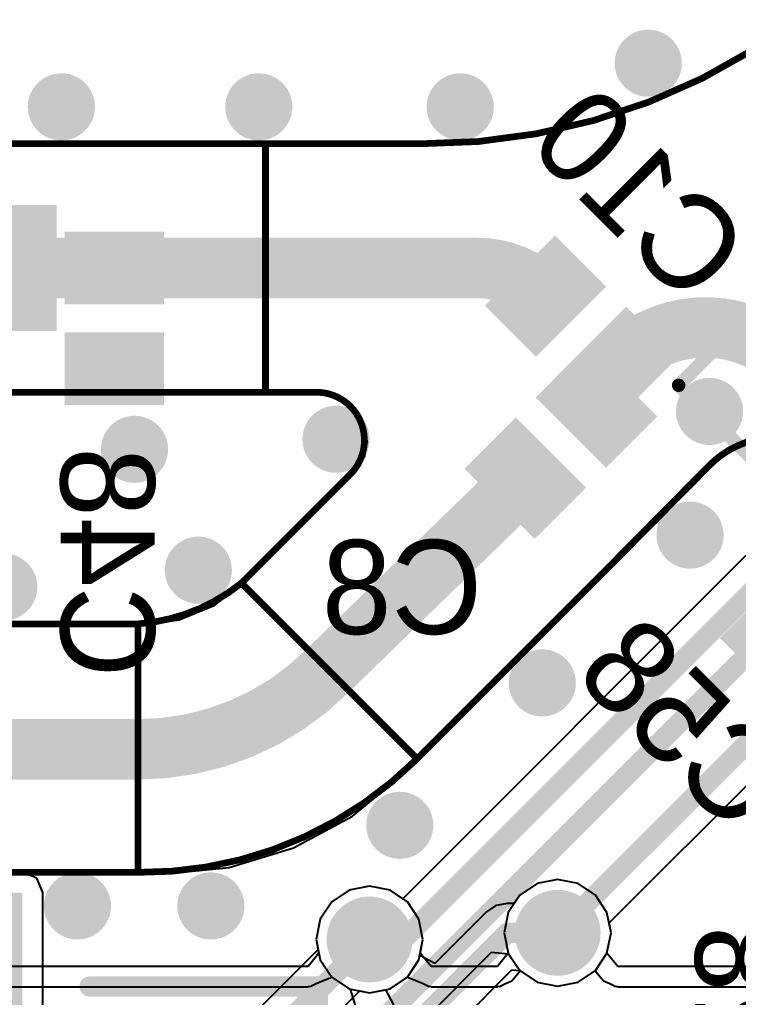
# Model space of a CAD drawing. Header units: millimetres. Extents: x 73 to 190, y 73 to 267.
# Drawn here: x 88.62 to 93.97, y 108.62 to 115.9 of the extents above; entities that cross this region are included whole.
import ezdxf

# ---------------------------------------------------------------- set-up
doc = ezdxf.new("R2010")
doc.units = ezdxf.units.MM
for name, color, linetype in [('BottomLayer', 5, 'Continuous'), ('BottomOverlay', 54, 'Continuous'), ('BottomPaste', 16, 'Continuous'), ('BottomSolder', 6, 'Continuous'), ('DrillDrawing', 1, 'Continuous'), ('KeepOutLayer', 6, 'Continuous'), ('Mechanical1', 6, 'Continuous'), ('Mechanical15', 56, 'Continuous'), ('Mechanical16', 56, 'Continuous'), ('MidLayer1', 16, 'Continuous'), ('MidLayer2', 76, 'Continuous'), ('MultiLayer', 9, 'Continuous'), ('TopLayer', 1, 'Continuous'), ('TopOverlay', 2, 'Continuous'), ('TopSolder', 216, 'Continuous'), ('ViaHoleLayer', 16, 'Continuous')]:
    doc.layers.add(name, color=color, linetype=linetype)

msp = doc.modelspace()

# ---------------------------------------------------------------- linework, layer by layer
at = {"layer": 'BottomLayer'}
for p, q in [((94.32500058, 115.84999944), (93.82499904, 115.52499882)), ((94.32500058, 115.84999944), (93.82499904, 115.52499882)), ((93.82499904, 115.52499882), (93.22500024, 115.25000064)), ((93.82499904, 115.52499882), (93.22500024, 115.25000064)), ((93.22500024, 115.25000064), (92.55000032, 115.07499972)), ((93.22500024, 115.25000064), (92.55000032, 115.07499972)), ((92.55000032, 115.07499972), (92.07499999999999, 115.00000114)), ((92.55000032, 115.07499972), (92.07499999999999, 115.00000114)), ((91.60002, 114.9749669), (86.25164106, 114.9749669)), ((91.60002, 114.9749669), (86.4364032, 114.9749669)), ((92.07499999999999, 115.00000114), (91.60002, 114.9749669)), ((92.07499999999999, 115.00000114), (91.60002, 114.9749669)), ((86.32499879999999, 113.12499854), (90.44999435999999, 113.12499854)), ((86.32499879999999, 113.12499854), (90.44999435999999, 113.12499854)), ((90.44999435999999, 113.12499854), (90.44999944, 113.12499346)), ((90.44999435999999, 113.12499854), (90.44999944, 113.12499346)), ((90.44999944, 113.12499346), (90.45000198, 113.124996)), ((90.44999944, 113.12499346), (90.45000198, 113.124996)), ((90.45000198, 113.124996), (90.82500504, 113.13234168)), ((90.45000198, 113.124996), (90.82500504, 113.13234168)), ((90.82500504, 113.13234168), (90.97132174, 113.10323836)), ((90.82500504, 113.13234168), (90.97132174, 113.10323836)), ((90.97132174, 113.10323836), (91.0953601, 113.02035562)), ((90.97132174, 113.10323836), (91.0953601, 113.02035562)), ((91.0953601, 113.02035562), (91.17824284, 112.89631726)), ((91.0953601, 113.02035562), (91.17824284, 112.89631726)), ((91.17824284, 112.89631726), (91.20734616, 112.75000056)), ((91.17824284, 112.89631726), (91.20699056, 112.75178618)), ((93.95000006, 112.72499934), (94.22500077999999, 112.80000046)), ((93.95000006, 112.72499934), (94.22500077999999, 112.80000046)), ((91.20552751999999, 112.75000056), (91.18363018, 112.63991442)), ((91.20552751999999, 112.74999548), (91.18363018, 112.63991442)), ((91.20552497999999, 112.75000056), (91.20552244, 112.75000056)), ((91.20552244, 112.75000056), (91.20552751999999, 112.74999548)), ((91.20699056, 112.75178618), (91.20552497999999, 112.75000056)), ((91.20734616, 112.75000056), (91.20552751999999, 112.75000056)), ((93.7499776, 112.5749844), (93.95000006, 112.72499934)), ((93.7499776, 112.5749844), (93.95000006, 112.72499934)), ((91.18363018, 112.63991442), (91.12127063999999, 112.5465872)), ((91.18363018, 112.63991442), (91.1243415, 112.5511846)), ((93.7499776, 112.5668056), (93.7499776, 112.5749844)), ((93.7499776, 112.5668056), (93.7499776, 112.5749844)), ((91.11736158, 112.55049372), (90.27727435999999, 111.69773698)), ((91.11736158, 112.55049372), (90.27727435999999, 111.69773698)), ((91.1243415, 112.5511846), (91.11735904, 112.55049372)), ((91.11735904, 112.55049372), (91.11736158, 112.55049372)), ((91.12127063999999, 112.5465872), (91.11736158, 112.55049372)), ((91.47712209999999, 110.2939501), (93.7499776, 112.5668056)), ((91.47712209999999, 110.2939501), (93.7499776, 112.5668056)), ((90.27727435999999, 111.69773698), (90.06039392, 111.53131872)), ((90.27727435999999, 111.69773698), (90.06039392, 111.53131872)), ((90.06039392, 111.53131872), (89.80783156, 111.42670374)), ((90.06039392, 111.53131872), (89.80783156, 111.42670374)), ((89.80783156, 111.42670374), (89.53679831999999, 111.39102182)), ((89.80783156, 111.42670374), (89.54568069999999, 111.39219022)), ((89.53679831999999, 111.3999804), (79.40002408, 111.3999804)), ((89.53679831999999, 111.3999804), (79.40002408, 111.3999804)), ((89.54568069999999, 111.39219022), (89.53679831999999, 111.39998294)), ((89.53679831999999, 111.39998294), (89.53679831999999, 111.3999804)), ((89.53679831999999, 111.39102182), (89.53679831999999, 111.3999804)), ((91.09904818, 109.96784966), (91.48581143999999, 110.28526076)), ((91.09904818, 109.96784966), (91.48581143999999, 110.28526076)), ((91.48581143999999, 110.28526076), (91.47712209999999, 110.2939501)), ((91.48581143999999, 110.28526076), (91.47712209999999, 110.2939501)), ((90.65778922, 109.73199288), (91.09904818, 109.96784966)), ((90.65778922, 109.73199288), (91.09904818, 109.96784966)), ((90.17899668, 109.58675314), (90.65778922, 109.73199288)), ((90.17899668, 109.58675314), (90.65778922, 109.73199288)), ((89.68107031999999, 109.53771082), (90.17899668, 109.58675314)), ((89.68107031999999, 109.53771082), (90.17899668, 109.58675314)), ((79.3999936, 109.5499968), (89.4999988, 109.55000188)), ((79.3999936, 109.5499968), (89.4999988, 109.55000188)), ((89.4999988, 109.55000188), (89.68107031999999, 109.53771082)), ((89.4999988, 109.55000188), (89.68107031999999, 109.53771082)), ((91.22499916, 109.44763988), (91.07283029999999, 109.4173707)), ((91.37716802, 109.4173707), (91.22499916, 109.44763988)), ((92.47284273999999, 109.46738076), (92.34383867999999, 109.38118332)), ((92.6250116, 109.49764994), (92.47284273999999, 109.46738076)), ((92.77718046, 109.46738076), (92.6250116, 109.49764994)), ((92.90618452, 109.38118332), (92.77718046, 109.46738076)), ((91.07283029999999, 109.4173707), (90.94382623999999, 109.33117326)), ((91.50617208, 109.33117326), (91.37716802, 109.4173707)), ((92.34383867999999, 109.38118332), (92.30243668, 109.31922002)), ((92.99238195999999, 109.25217926), (92.90618452, 109.38118332)), ((90.94382623999999, 109.33117326), (90.8576288, 109.2021692)), ((91.59236951999999, 109.2021692), (91.50617208, 109.33117326)), ((92.16611488, 109.30253476), (92.09499996, 109.2550139)), ((92.18280014, 109.305852), (92.16611488, 109.30253476)), ((92.250006, 109.31922002), (92.18280014, 109.305852)), ((92.30243668, 109.31922002), (92.250006, 109.31922002)), ((92.09499996, 109.2550139), (91.71093418, 108.8709405)), ((93.02265114, 109.1000104), (92.99238195999999, 109.25217926)), ((90.8576288, 109.2021692), (90.82735962, 109.05000034)), ((91.6226387, 109.05000034), (91.59236951999999, 109.2021692)), ((92.99238195999999, 108.94784154), (93.02265114, 109.1000104)), ((90.82735962, 109.05000034), (90.84189857999999, 108.97690676)), ((91.5989278, 108.9308083), (91.6226387, 109.05000034)), ((90.84189857999999, 108.97690676), (89.50920122, 107.6442094)), ((91.71093418, 108.8709405), (91.5989278, 108.9308083)), ((92.90618452, 108.81883748), (92.99238195999999, 108.94784154)), ((90.01923321999999, 106.55917982), (92.28467192, 108.82466424)), ((92.28467192, 108.82466424), (92.34384122, 108.81883494)), ((92.34384122, 108.81883494), (92.47284273999999, 108.73264004)), ((92.77718046, 108.73264004), (92.90618452, 108.81883748)), ((92.47284273999999, 108.73264004), (92.6250116, 108.70237086)), ((92.6250116, 108.70237086), (92.77718046, 108.73264004)), ((89.7550021, 107.26999628), (91.15190557999999, 108.66689976)), ((91.15190557999999, 108.66689976), (91.22499916, 108.6523608)), ((91.22499916, 108.6523608), (91.34419881999999, 108.6760717)), ((91.34419881999999, 108.6760717), (91.40406915999999, 108.56406786))]:
    msp.add_line(p, q, dxfattribs=at)
for points, const_width in [([(93.17500034, 115.57500126, 1), (93.4249973, 115.57500126, 1)], 0.2499995), ([(88.80521227999999, 115.25000064, 1), (89.05520924, 115.25000064, 1)], 0.2499995), ([(90.27500868, 115.25000064, 1), (90.52500563999999, 115.25000064, 1)], 0.2499995), ([(91.77498028, 115.25000064, 1), (92.02497724, 115.25000064, 1)], 0.2499995), ([(89.21251905999999, 114.05001828, 1), (89.43751734, 114.05001828, 1)], 0.22499828), ([(89.21252159999999, 114.04998018, 1), (89.43751988, 114.04998018, 1)], 0.22499828), ([(91.91572422, 114.05001828, 1), (92.1407225, 114.05001828, 1)], 0.22499828), ([(91.91572422, 114.05001828, 1), (92.1407225, 114.05001828, 1)], 0.22499828), ([(92.42232213999999, 113.84017872, 1), (92.64732042, 113.84017872, 1)], 0.22499828), ([(92.94485094, 113.3150642, 1), (93.16984921999999, 113.3150642, 1)], 0.22499828), ([(90.85000117999999, 112.77499924, 1), (91.09999814, 112.77499924, 1)], 0.2499995), ([(89.34997369999999, 112.70000066, 1), (89.59997066, 112.70000066, 1)], 0.2499995), ([(92.2723326, 112.48480678, 1), (92.49733087999999, 112.48480678, 1)], 0.22499828), ([(93.48629765999999, 112.06129734, 1), (93.73629462, 112.06129734, 1)], 0.2499995), ([(89.82500196, 111.79999992, 1), (90.07499892, 111.79999992, 1)], 0.2499995), ([(88.37633328, 111.6749989, 1), (88.62633024, 111.6749989, 1)], 0.2499995), ([(90.80171324, 111.05195214, 1), (91.02671151999999, 111.05195214, 1)], 0.22499828), ([(90.80171324, 111.05195214, 1), (91.02671151999999, 111.05195214, 1)], 0.22499828), ([(92.38567755999999, 110.96067724, 1), (92.63567452, 110.96067724, 1)], 0.2499995), ([(89.38749965999999, 110.4661748, 1), (89.61249794, 110.4661748, 1)], 0.22499828), ([(89.38749965999999, 110.46616464, 1), (89.61249794, 110.46616464, 1)], 0.22499828), ([(91.3250015, 109.90000118, 1), (91.57499845999999, 109.90000118, 1)], 0.2499995), ([(88.92500122, 109.29999984, 1), (89.17499817999999, 109.29999984, 1)], 0.2499995), ([(89.91826314, 109.29999984, 1), (90.1682601, 109.29999984, 1)], 0.2499995), ([(91.10000068, 109.05000034, 1), (91.34999764, 109.05000034, 1)], 0.2499995), ([(92.50001311999999, 109.1000104, 1), (92.75001008, 109.1000104, 1)], 0.2499995), ([(92.21250544, 109.1000104, 1), (92.28750656, 109.1000104, 1)], 0.07499858), ([(92.21250544, 109.1000104, 1), (92.28750656, 109.1000104, 1)], 0.07499858), ([(92.58751104, 109.1000104, 1), (92.66251215999999, 109.1000104, 1)], 0.07499858), ([(91.1874986, 109.05000034, 1), (91.26249972, 109.05000034, 1)], 0.07499858)]:
    msp.add_lwpolyline(points, format="xyb", close=True, dxfattribs=dict(at, const_width=const_width))
for points, const_width in [([(88.37500994, 114.04998018), (89.32502074, 114.04998018)], 0.4499991), ([(89.32501819999999, 114.05001828), (92.02822336, 114.05001828)], 0.4499991), ([(90.91421238, 111.05195214), (92.38483174, 112.48480678)], 0.4499991), ([(81.4499768, 110.4661748), (89.4999988, 110.4661748)], 0.4499991), ([(89.80002359999999, 106.6499772), (92.250006, 109.1000104)], 0.1499997), ([(92.250006, 109.1000104), (92.6250116, 109.1000104)], 0.1499997), ([(89.59999859999999, 107.42499978), (91.22499916, 109.05000034)], 0.1499997)]:
    msp.add_lwpolyline(points, dxfattribs=dict(at, const_width=const_width))
at = {"layer": 'BottomLayer', "const_width": 0.4499991}
for points in [[(92.02822336, 114.05001828, -0.1989123673795613), (92.53482127999999, 113.84017872)], [(93.05735007999999, 113.3150642, -0.4584235271698844), (94.43210476, 113.26926292)], [(90.91421238, 111.05195214, -0.1989123673795613), (89.4999988, 110.46616464)]]:
    msp.add_lwpolyline(points, format="xyb", dxfattribs=at)
at = {"layer": 'BottomLayer'}
for points in [[(88.82499888, 114.4499997), (88.17499764, 114.4499997), (88.82499888, 113.6500013), (88.17499764, 113.6500013)], [(89.0250188, 114.25001788), (89.0250188, 113.85001868), (89.62501759999999, 114.25001788), (89.62501759999999, 113.85001868)], [(92.18126851999999, 113.76946766), (92.46411022, 113.48662596), (92.60553234, 114.19373148), (92.88837403999999, 113.91088978)], [(92.71162052, 113.23911566), (92.99446221999999, 112.95627396), (93.13588433999999, 113.66337948), (93.41872604, 113.38053778)], [(89.0250188, 113.50000668), (89.0250188, 113.10000748), (89.62501759999999, 113.50000668), (89.62501759999999, 113.10000748)], [(92.84447268, 113.36871154), (92.56163097999999, 113.08586984), (93.26873649999999, 112.94444772), (92.9858948, 112.66160602)], [(92.31412067999999, 112.83835954), (92.03127898, 112.55551784), (92.7383845, 112.41409572), (92.45554279999999, 112.13125402)], [(93.93129804, 111.29447134), (94.21413974, 111.01162964), (94.35556186, 111.71873516), (94.63840356, 111.43589346)]]:
    msp.add_solid(points, dxfattribs=at)
at = {"layer": 'BottomOverlay'}
for points, const_width in [([(93.88088411999999, 112.98232674, 1), (93.63088207999999, 112.98232674, 1)], 0.2499995), ([(93.56838284, 112.98232674, 1), (93.69338132, 112.98232674, 1)], 0.12499848), ([(93.81838488, 112.98232674, 1), (93.94338336, 112.98232674, 1)], 0.12499848)]:
    msp.add_lwpolyline(points, format="xyb", close=True, dxfattribs=dict(at, const_width=const_width))
at = {"layer": 'BottomPaste'}
for points in [[(88.77499897999999, 114.3999998), (88.22499753999999, 114.3999998), (88.77499897999999, 113.7000012), (88.22499753999999, 113.7000012)], [(89.0750187, 114.20001798), (89.0750187, 113.90001858), (89.57501769999999, 114.20001798), (89.57501769999999, 113.90001858)], [(92.25197958, 113.76946766), (92.46411022, 113.55733702), (92.60553234, 114.12302042), (92.81766298, 113.91088978)], [(92.78233157999999, 113.23911566), (92.99446221999999, 113.02698502), (93.13588433999999, 113.59266842), (93.34801497999999, 113.38053778)], [(89.0750187, 113.45000678), (89.0750187, 113.15000738), (89.57501769999999, 113.45000678), (89.57501769999999, 113.15000738)], [(92.84447268, 113.29800048), (92.63234204, 113.08586984), (93.19802544, 112.94444772), (92.9858948, 112.73231708)], [(92.31412067999999, 112.76764848), (92.10199003999999, 112.55551784), (92.66767344, 112.41409572), (92.45554279999999, 112.20196508)]]:
    msp.add_solid(points, dxfattribs=at)
at = {"layer": 'BottomSolder', "const_width": 0.31999936}
for points in [[(91.06499948, 109.05000034, 1), (91.38499884, 109.05000034, 1)], [(92.46501192, 109.1000104, 1), (92.78501127999999, 109.1000104, 1)]]:
    msp.add_lwpolyline(points, format="xyb", close=True, dxfattribs=at)
at = {"layer": 'BottomSolder'}
for points in [[(88.89499873999999, 114.51999956), (88.10499777999999, 114.51999956), (88.89499873999999, 113.58000144), (88.10499777999999, 113.58000144)], [(88.95501893999999, 114.32001774), (88.95501893999999, 113.78001882), (89.69501745999999, 114.32001774), (89.69501745999999, 113.78001882)], [(92.08227456, 113.76946766), (92.46411022, 113.387632), (92.60553234, 114.29272544), (92.98736799999999, 113.91088978)], [(92.61262656, 113.23911566), (92.99446221999999, 112.85728), (93.13588433999999, 113.76237344), (93.51772, 113.38053778)], [(88.95501893999999, 113.57000654), (88.95501893999999, 113.03000762), (89.69501745999999, 113.57000654), (89.69501745999999, 113.03000762)], [(92.84447268, 113.4677055), (92.46263701999999, 113.08586984), (93.36773045999999, 112.94444772), (92.9858948, 112.56261206)], [(92.31412067999999, 112.9373535), (91.93228502, 112.55551784), (92.83737846, 112.41409572), (92.45554279999999, 112.03226006)], [(93.83230408, 111.29447134), (94.21413974, 110.91263568), (94.35556186, 111.81772912), (94.73739752, 111.43589346)]]:
    msp.add_solid(points, dxfattribs=at)
at = {"layer": 'DrillDrawing', "const_width": 0.1499997}
msp.add_lwpolyline([(74.93100075999999, 89.96974386, -0.5181223231996762), (98.94092226, 126.98035056)], format="xyb", dxfattribs=at)
at = {"layer": 'DrillDrawing', "const_width": 0.0999998}
for points in [[(93.24999892, 115.57500126, 1), (93.34999871999999, 115.57500126, 1)], [(88.88021085999999, 115.25000064, 1), (88.98021066, 115.25000064, 1)], [(90.35000726, 115.25000064, 1), (90.45000705999999, 115.25000064, 1)], [(91.84997886, 115.25000064, 1), (91.94997866, 115.25000064, 1)], [(90.92499975999999, 112.77499924, 1), (91.02499956, 112.77499924, 1)], [(89.42497227999999, 112.70000066, 1), (89.52497208, 112.70000066, 1)], [(93.56129623999999, 112.06129734, 1), (93.66129604, 112.06129734, 1)], [(89.90000054, 111.79999992, 1), (90.00000034, 111.79999992, 1)], [(92.46067613999999, 110.96067724, 1), (92.56067594, 110.96067724, 1)], [(91.40000008, 109.90000118, 1), (91.49999987999999, 109.90000118, 1)], [(88.9999998, 109.29999984, 1), (89.09999959999999, 109.29999984, 1)], [(89.99326171999999, 109.29999984, 1), (90.09326152, 109.29999984, 1)], [(91.17499925999999, 109.05000034, 1), (91.27499906, 109.05000034, 1)], [(92.57501169999999, 109.1000104, 1), (92.6750115, 109.1000104, 1)]]:
    msp.add_lwpolyline(points, format="xyb", close=True, dxfattribs=at)
at = {"layer": 'KeepOutLayer', "const_width": 0.1499997}
msp.add_lwpolyline([(74.93100075999999, 89.96974386, -0.5181223231996762), (98.94092226, 126.98035056)], format="xyb", dxfattribs=at)
at = {"layer": 'Mechanical1', "const_width": 0.1499997}
msp.add_lwpolyline([(74.93100075999999, 89.96974386, -0.5181223231996762), (98.94092226, 126.98035056)], format="xyb", dxfattribs=at)
at = {"layer": 'Mechanical15', "const_width": 0.0999998}
for points in [[(93.526102, 113.1767612), (95.47062439999999, 115.1213344)], [(93.526102, 113.1767612), (95.8241924, 110.8787216)]]:
    msp.add_lwpolyline(points, dxfattribs=at)
at = {"layer": 'Mechanical15', "const_width": 0.0499999}
msp.add_lwpolyline([(93.50110332, 113.1767612, 1), (93.55110067999999, 113.1767612, 1)], format="xyb", close=True, dxfattribs=at)
msp.add_lwpolyline([(93.50110332, 113.1767612, 1), (93.55110067999999, 113.1767612, 1)], format="xyb", close=True, dxfattribs=at)
at = {"layer": 'Mechanical16', "const_width": 0.0499999}
for points in [[(94.7709052, 116.2040856, -0.191559775828392), (91.60002, 114.9749669)], [(90.82499996, 113.124996, -0.6876793062753122), (91.07093291999999, 112.50406506)], [(93.75000046, 112.57499964, -0.4142150498521691), (94.750001, 112.59185254)], [(90.27092436, 111.70407428, -0.1521054086067503), (89.4999988, 111.40000072)], [(91.57907261999999, 110.39592856, -0.2005973428447795), (89.4999988, 109.55000188)]]:
    msp.add_lwpolyline(points, format="xyb", dxfattribs=at)
for points in [[(86.32499879999999, 114.9749669), (90.44999944, 114.9749669)], [(90.44999944, 114.0500005), (90.44999944, 114.9749669)], [(90.44999944, 114.9749669), (91.60002, 114.9749669)], [(90.44999944, 113.12499346), (90.44999944, 114.0500005)], [(86.32499879999999, 113.12499854), (90.44999944, 113.12499854)], [(90.44999944, 113.12499346), (90.45000198, 113.124996)], [(90.45000198, 113.124996), (90.82499996, 113.124996)], [(92.954094, 111.770922), (93.7499776, 112.5749844)], [(90.27093959999999, 111.70407174), (91.07093291999999, 112.50406506)], [(91.5790904, 110.3959184), (92.954094, 111.770922)], [(90.27093959999999, 111.7040692), (90.27093959999999, 111.70407174)], [(90.27093959999999, 111.7040692), (90.92498959999999, 111.0500192)], [(84.4750152, 111.3999804), (89.4999988, 111.3999804)], [(89.4999988, 110.475014), (89.4999988, 111.3999804)], [(90.92498959999999, 111.0500192), (91.5790904, 110.3959184)], [(89.4999988, 109.5499968), (89.4999988, 110.475014)], [(84.4750152, 109.5499968), (89.4999988, 109.5499968)]]:
    msp.add_lwpolyline(points, dxfattribs=at)
at = {"layer": 'Mechanical16', "const_width": 0.02499868}
for points in [[(90.4375001, 114.9749669, 1), (90.46249877999999, 114.9749669, 1)], [(90.4375001, 114.9749669, 1), (90.46249877999999, 114.9749669, 1)], [(90.4375001, 114.9749669, 1), (90.46249877999999, 114.9749669, 1)], [(91.58752066, 114.9749669, 1), (91.61251933999999, 114.9749669, 1)], [(91.58752066, 114.9749669, 1), (91.61251933999999, 114.9749669, 1)], [(90.4375001, 114.0500005, 1), (90.46249877999999, 114.0500005, 1)], [(90.4375001, 114.0500005, 1), (90.46249877999999, 114.0500005, 1)], [(90.4375001, 113.12499854, 1), (90.46249877999999, 113.12499854, 1)], [(90.4375001, 113.12499346, 1), (90.46249877999999, 113.12499346, 1)], [(90.4375001, 113.12499346, 1), (90.46249877999999, 113.12499346, 1)], [(90.43750263999999, 113.124996, 1), (90.46250132, 113.124996, 1)], [(90.43750263999999, 113.124996, 1), (90.46250132, 113.124996, 1)], [(90.81250062, 113.124996, 1), (90.83749929999999, 113.124996, 1)], [(90.81250062, 113.124996, 1), (90.83749929999999, 113.124996, 1)], [(93.73747825999999, 112.5749844, 1), (93.76247694, 112.5749844, 1)], [(93.73750111999999, 112.57499964, 1), (93.7624998, 112.57499964, 1)], [(91.05843358, 112.50406506, 1), (91.08343226, 112.50406506, 1)], [(91.05843358, 112.50406506, 1), (91.08343226, 112.50406506, 1)], [(92.94159465999999, 111.770922, 1), (92.96659333999999, 111.770922, 1)], [(92.94159465999999, 111.770922, 1), (92.96659333999999, 111.770922, 1)], [(90.25842501999999, 111.70407428, 1), (90.2834237, 111.70407428, 1)], [(90.25844026, 111.70407174, 1), (90.28343894, 111.70407174, 1)], [(90.25844026, 111.70407174, 1), (90.28343894, 111.70407174, 1)], [(90.25844026, 111.7040692, 1), (90.28343894, 111.7040692, 1)], [(90.25844026, 111.7040692, 1), (90.28343894, 111.7040692, 1)], [(89.48749946, 111.40000072, 1), (89.51249813999999, 111.40000072, 1)], [(89.48749946, 111.3999804, 1), (89.51249813999999, 111.3999804, 1)], [(89.48749946, 111.3999804, 1), (89.51249813999999, 111.3999804, 1)], [(90.91249026, 111.0500192, 1), (90.93748894, 111.0500192, 1)], [(90.91249026, 111.0500192, 1), (90.93748894, 111.0500192, 1)], [(89.48749946, 110.475014, 1), (89.51249813999999, 110.475014, 1)], [(89.48749946, 110.475014, 1), (89.51249813999999, 110.475014, 1)], [(91.56657328, 110.39592856, 1), (91.59157196, 110.39592856, 1)], [(91.56659106, 110.3959184, 1), (91.59158973999999, 110.3959184, 1)], [(91.56659106, 110.3959184, 1), (91.59158973999999, 110.3959184, 1)], [(89.48749946, 109.55000188, 1), (89.51249813999999, 109.55000188, 1)], [(89.48749946, 109.5499968, 1), (89.51249813999999, 109.5499968, 1)], [(89.48749946, 109.5499968, 1), (89.51249813999999, 109.5499968, 1)]]:
    msp.add_lwpolyline(points, format="xyb", close=True, dxfattribs=at)
at = {"layer": 'MidLayer1'}
for p, q in [((91.22499916, 109.44763988), (91.07283029999999, 109.4173707)), ((91.37716802, 109.4173707), (91.22499916, 109.44763988)), ((92.47284273999999, 109.46738076), (92.34383867999999, 109.38118332)), ((92.6250116, 109.49764994), (92.47284273999999, 109.46738076)), ((92.77718046, 109.46738076), (92.6250116, 109.49764994)), ((92.90618452, 109.38118332), (92.77718046, 109.46738076)), ((91.07283029999999, 109.4173707), (90.94382623999999, 109.33117326)), ((91.50617208, 109.33117326), (91.37716802, 109.4173707)), ((92.34383867999999, 109.38118332), (92.25764124, 109.25217926)), ((92.99238195999999, 109.25217926), (92.90618452, 109.38118332)), ((90.94382623999999, 109.33117326), (90.8576288, 109.2021692)), ((91.59236951999999, 109.2021692), (91.50617208, 109.33117326)), ((92.25764124, 109.25217926), (92.22737206, 109.1000104)), ((93.02265114, 109.1000104), (92.99238195999999, 109.25217926)), ((90.8576288, 109.2021692), (90.82735962, 109.05000034)), ((91.6226387, 109.05000034), (91.59236951999999, 109.2021692)), ((92.22737206, 109.1000104), (92.25764124, 108.94784154)), ((92.99238195999999, 108.94784154), (93.02265114, 109.1000104)), ((90.82735962, 109.05000034), (90.8576288, 108.89783148)), ((91.59236951999999, 108.89783148), (91.6226387, 109.05000034)), ((92.25764124, 108.94784154), (92.34383867999999, 108.81883748)), ((92.90618452, 108.81883748), (92.99238195999999, 108.94784154)), ((90.8576288, 108.89783148), (90.94382623999999, 108.76882742)), ((91.50617208, 108.76882742), (91.59236951999999, 108.89783148)), ((92.34383867999999, 108.81883748), (92.47284273999999, 108.73264004)), ((92.77718046, 108.73264004), (92.90618452, 108.81883748)), ((90.94382623999999, 108.76882742), (91.07283029999999, 108.68262998)), ((91.37716802, 108.68262998), (91.50617208, 108.76882742)), ((92.47284273999999, 108.73264004), (92.6250116, 108.70237086)), ((92.6250116, 108.70237086), (92.77718046, 108.73264004)), ((91.07283029999999, 108.68262998), (91.22499916, 108.6523608)), ((91.22499916, 108.6523608), (91.37716802, 108.68262998))]:
    msp.add_line(p, q, dxfattribs=at)
at = {"layer": 'MidLayer1', "const_width": 0.2499995}
for points in [[(93.17500034, 115.57500126, 1), (93.4249973, 115.57500126, 1)], [(88.80521227999999, 115.25000064, 1), (89.05520924, 115.25000064, 1)], [(90.27500868, 115.25000064, 1), (90.52500563999999, 115.25000064, 1)], [(91.77498028, 115.25000064, 1), (92.02497724, 115.25000064, 1)], [(90.85000117999999, 112.77499924, 1), (91.09999814, 112.77499924, 1)], [(89.34997369999999, 112.70000066, 1), (89.59997066, 112.70000066, 1)], [(93.48629765999999, 112.06129734, 1), (93.73629462, 112.06129734, 1)], [(89.82500196, 111.79999992, 1), (90.07499892, 111.79999992, 1)], [(88.37633328, 111.6749989, 1), (88.62633024, 111.6749989, 1)], [(92.38567755999999, 110.96067724, 1), (92.63567452, 110.96067724, 1)], [(91.3250015, 109.90000118, 1), (91.57499845999999, 109.90000118, 1)], [(88.92500122, 109.29999984, 1), (89.17499817999999, 109.29999984, 1)], [(89.91826314, 109.29999984, 1), (90.1682601, 109.29999984, 1)], [(91.10000068, 109.05000034, 1), (91.34999764, 109.05000034, 1)], [(92.50001311999999, 109.1000104, 1), (92.75001008, 109.1000104, 1)]]:
    msp.add_lwpolyline(points, format="xyb", close=True, dxfattribs=at)
at = {"layer": 'MidLayer2'}
for p, q in [((91.22499916, 109.44763988), (91.07283029999999, 109.4173707)), ((91.37716802, 109.4173707), (91.22499916, 109.44763988)), ((92.47284273999999, 109.46738076), (92.34383867999999, 109.38118332)), ((92.6250116, 109.49764994), (92.47284273999999, 109.46738076)), ((92.77718046, 109.46738076), (92.6250116, 109.49764994)), ((92.90618452, 109.38118332), (92.77718046, 109.46738076)), ((91.07283029999999, 109.4173707), (90.94382623999999, 109.33117326)), ((91.50617208, 109.33117326), (91.37716802, 109.4173707)), ((92.34383867999999, 109.38118332), (92.25764124, 109.25217926)), ((92.99238195999999, 109.25217926), (92.90618452, 109.38118332)), ((90.94382623999999, 109.33117326), (90.8576288, 109.2021692)), ((91.59236951999999, 109.2021692), (91.50617208, 109.33117326)), ((92.25764124, 109.25217926), (92.22737206, 109.1000104)), ((93.02265114, 109.1000104), (92.99238195999999, 109.25217926)), ((90.8576288, 109.2021692), (90.82735962, 109.05000034)), ((91.6226387, 109.05000034), (91.59236951999999, 109.2021692)), ((92.22737206, 109.1000104), (92.25757519999999, 108.94817428)), ((92.992448, 108.94817428), (93.02265114, 109.1000104)), ((90.82735962, 109.05000034), (90.84761358, 108.94817428)), ((91.60238473999999, 108.94817428), (91.6226387, 109.05000034)), ((90.84761358, 108.94817428), (90.76704477999999, 108.85000074)), ((91.68295354, 108.85000074), (91.60238473999999, 108.94817428)), ((92.25757519999999, 108.94817428), (92.1770064, 108.85000074)), ((93.07301679999999, 108.85000074), (92.992448, 108.94817428)), ((90.76704477999999, 108.85000074), (80.07500114, 108.85000074)), ((92.1770064, 108.85000074), (91.68295354, 108.85000074)), ((92.29414358, 108.75386682), (92.3461069, 108.81718648)), ((92.3461069, 108.81718648), (92.34617548, 108.8172703)), ((92.34617548, 108.8172703), (92.34617548, 108.8172703)), ((92.34617548, 108.8172703), (92.34618309999999, 108.8172703)), ((92.34618309999999, 108.8172703), (92.47284273999999, 108.73264004)), ((92.77718046, 108.73264004), (92.9038401, 108.8172703)), ((92.9038401, 108.8172703), (92.90384772, 108.8172703)), ((92.90384772, 108.8172703), (92.90391629999999, 108.81718648)), ((92.90391629999999, 108.81718648), (92.95587961999999, 108.75386936)), ((94.7000011, 108.85000074), (93.07301679999999, 108.85000074)), ((90.78189615999999, 108.69919586), (90.82698624, 108.72329538)), ((90.82698624, 108.72329538), (90.8741896, 108.7428483)), ((90.8741896, 108.7428483), (90.87419467999999, 108.74284576)), ((90.87419467999999, 108.74285084), (90.9438237, 108.76882488)), ((90.87419467999999, 108.74284576), (90.87419467999999, 108.74285084)), ((90.9438237, 108.76882488), (90.94382623999999, 108.76882742)), ((90.94382623999999, 108.76882742), (90.94382877999999, 108.76882742)), ((90.94382877999999, 108.76882742), (91.07283029999999, 108.68262998)), ((91.37716802, 108.68262998), (91.50616954, 108.76882742)), ((91.50616954, 108.76882742), (91.50617208, 108.76882742)), ((91.50617208, 108.76882742), (91.50617462, 108.76882488)), ((91.50617462, 108.76882488), (91.57580363999999, 108.74285084)), ((91.57580363999999, 108.74285084), (91.57580618, 108.74284576)), ((91.57580618, 108.74284576), (91.57580872, 108.7428483)), ((91.57580872, 108.7428483), (91.62302731999999, 108.7232903)), ((91.62302731999999, 108.7232903), (91.66809961999999, 108.6991984)), ((92.19185777999999, 108.69919586), (92.23694786, 108.72329538)), ((92.23694786, 108.72329538), (92.28415122, 108.7428483)), ((92.28415122, 108.7428483), (92.28415629999999, 108.74284576)), ((92.28415629999999, 108.74285084), (92.2926907, 108.75308958)), ((92.28415629999999, 108.74284576), (92.28415629999999, 108.74285084)), ((92.2926907, 108.75308958), (92.29414358, 108.75386682)), ((92.47284273999999, 108.73264004), (92.6250116, 108.70237086)), ((92.6250116, 108.70237086), (92.77718046, 108.73264004)), ((92.95587961999999, 108.75386936), (92.95732996, 108.75309466)), ((92.95732996, 108.75309466), (92.9658669, 108.74285084)), ((92.9658669, 108.74285084), (92.9658669, 108.74284576)), ((92.9658669, 108.74284576), (92.96586943999999, 108.7428483)), ((92.96586943999999, 108.7428483), (93.01309058, 108.7232903)), ((93.01309058, 108.7232903), (93.05816288, 108.6991984)), ((80.11464292, 108.69846688), (90.76704477999999, 108.69846688)), ((90.76704477999999, 108.69846688), (90.77433966, 108.70148948)), ((90.77433966, 108.70148948), (90.78189615999999, 108.69919586)), ((91.07283029999999, 108.68262998), (91.22499916, 108.6523608)), ((91.22499916, 108.6523608), (91.37716802, 108.68262998)), ((91.66809961999999, 108.6991984), (91.67565612, 108.70148948)), ((91.67565612, 108.70148948), (91.68295354, 108.69846688)), ((91.68295354, 108.69846688), (92.1770064, 108.69846688)), ((92.1770064, 108.69846688), (92.18430128, 108.70148948)), ((92.18430128, 108.70148948), (92.19185777999999, 108.69919586)), ((93.05816288, 108.6991984), (93.06571937999999, 108.70148948)), ((93.06571937999999, 108.70148948), (93.07301679999999, 108.69846688)), ((93.07301679999999, 108.69846688), (94.66667883999999, 108.69846688))]:
    msp.add_line(p, q, dxfattribs=at)
at = {"layer": 'MidLayer2', "const_width": 0.2499995}
for points in [[(93.17500034, 115.57500126, 1), (93.4249973, 115.57500126, 1)], [(88.80521227999999, 115.25000064, 1), (89.05520924, 115.25000064, 1)], [(90.27500868, 115.25000064, 1), (90.52500563999999, 115.25000064, 1)], [(91.77498028, 115.25000064, 1), (92.02497724, 115.25000064, 1)], [(90.85000117999999, 112.77499924, 1), (91.09999814, 112.77499924, 1)], [(89.34997369999999, 112.70000066, 1), (89.59997066, 112.70000066, 1)], [(93.48629765999999, 112.06129734, 1), (93.73629462, 112.06129734, 1)], [(89.82500196, 111.79999992, 1), (90.07499892, 111.79999992, 1)], [(88.37633328, 111.6749989, 1), (88.62633024, 111.6749989, 1)], [(92.38567755999999, 110.96067724, 1), (92.63567452, 110.96067724, 1)], [(91.3250015, 109.90000118, 1), (91.57499845999999, 109.90000118, 1)], [(88.92500122, 109.29999984, 1), (89.17499817999999, 109.29999984, 1)], [(89.91826314, 109.29999984, 1), (90.1682601, 109.29999984, 1)], [(91.10000068, 109.05000034, 1), (91.34999764, 109.05000034, 1)], [(92.50001311999999, 109.1000104, 1), (92.75001008, 109.1000104, 1)]]:
    msp.add_lwpolyline(points, format="xyb", close=True, dxfattribs=at)
at = {"layer": 'MultiLayer', "const_width": 0.2499995}
for points in [[(93.17500034, 115.57500126, 1), (93.4249973, 115.57500126, 1)], [(88.80521227999999, 115.25000064, 1), (89.05520924, 115.25000064, 1)], [(90.27500868, 115.25000064, 1), (90.52500563999999, 115.25000064, 1)], [(91.77498028, 115.25000064, 1), (92.02497724, 115.25000064, 1)], [(90.85000117999999, 112.77499924, 1), (91.09999814, 112.77499924, 1)], [(89.34997369999999, 112.70000066, 1), (89.59997066, 112.70000066, 1)], [(93.48629765999999, 112.06129734, 1), (93.73629462, 112.06129734, 1)], [(89.82500196, 111.79999992, 1), (90.07499892, 111.79999992, 1)], [(88.37633328, 111.6749989, 1), (88.62633024, 111.6749989, 1)], [(92.38567755999999, 110.96067724, 1), (92.63567452, 110.96067724, 1)], [(91.3250015, 109.90000118, 1), (91.57499845999999, 109.90000118, 1)], [(88.92500122, 109.29999984, 1), (89.17499817999999, 109.29999984, 1)], [(89.91826314, 109.29999984, 1), (90.1682601, 109.29999984, 1)], [(91.10000068, 109.05000034, 1), (91.34999764, 109.05000034, 1)], [(92.50001311999999, 109.1000104, 1), (92.75001008, 109.1000104, 1)]]:
    msp.add_lwpolyline(points, format="xyb", close=True, dxfattribs=at)
at = {"layer": 'TopLayer'}
for p, q in [((94.02760975999999, 111.91000478), (91.47176778, 109.35416026)), ((93.00811218, 109.17310398), (94.79080101999999, 110.95579028)), ((88.63980748, 109.55153858), (86.6398064, 109.55153858)), ((88.74695738, 109.50715462), (88.63980748, 109.55153858)), ((88.79134133999999, 109.40000472), (88.74695738, 109.50715462)), ((91.22499916, 109.44763988), (91.07283029999999, 109.4173707)), ((91.37716802, 109.4173707), (91.22499916, 109.44763988)), ((88.79134133999999, 106.90000464), (88.79134133999999, 109.40000472)), ((91.07283029999999, 109.4173707), (90.94382623999999, 109.33117326)), ((91.47176778, 109.35416026), (91.37716802, 109.4173707)), ((90.94382623999999, 109.33117326), (90.8576288, 109.2021692)), ((90.8576288, 109.2021692), (90.82735962, 109.05000034)), ((93.02265114, 109.1000104), (93.00811218, 109.17310398)), ((92.99238195999999, 108.94784154), (93.02265114, 109.1000104)), ((90.82735962, 109.05000034), (90.8576288, 108.89783148)), ((91.24417362, 108.06677396), (92.13383148, 108.95642928)), ((92.13383148, 108.95642928), (92.26021933999999, 108.94398074)), ((92.26021933999999, 108.94398074), (92.34383867999999, 108.81883748)), ((92.90618452, 108.81883748), (92.99238195999999, 108.94784154)), ((90.8576288, 108.89783148), (90.94382623999999, 108.76882742)), ((92.34383867999999, 108.81883748), (92.47284273999999, 108.73264004)), ((92.77718046, 108.73264004), (92.90618452, 108.81883748)), ((90.94382623999999, 108.76882742), (91.07283029999999, 108.68262998)), ((92.47284273999999, 108.73264004), (92.6250116, 108.70237086)), ((92.6250116, 108.70237086), (92.77718046, 108.73264004)), ((91.07283029999999, 108.68262998), (91.0801582, 108.68117202)), ((91.0801582, 108.68117202), (91.11702376, 108.55964064))]:
    msp.add_line(p, q, dxfattribs=at)
for points, const_width in [([(93.17500034, 115.57500126, 1), (93.4249973, 115.57500126, 1)], 0.2499995), ([(88.80521227999999, 115.25000064, 1), (89.05520924, 115.25000064, 1)], 0.2499995), ([(90.27500868, 115.25000064, 1), (90.52500563999999, 115.25000064, 1)], 0.2499995), ([(91.77498028, 115.25000064, 1), (92.02497724, 115.25000064, 1)], 0.2499995), ([(90.85000117999999, 112.77499924, 1), (91.09999814, 112.77499924, 1)], 0.2499995), ([(89.34997369999999, 112.70000066, 1), (89.59997066, 112.70000066, 1)], 0.2499995), ([(93.48629765999999, 112.06129734, 1), (93.73629462, 112.06129734, 1)], 0.2499995), ([(89.82500196, 111.79999992, 1), (90.07499892, 111.79999992, 1)], 0.2499995), ([(88.37633328, 111.6749989, 1), (88.62633024, 111.6749989, 1)], 0.2499995), ([(92.38567755999999, 110.96067724, 1), (92.63567452, 110.96067724, 1)], 0.2499995), ([(91.3250015, 109.90000118, 1), (91.57499845999999, 109.90000118, 1)], 0.2499995), ([(88.92500122, 109.29999984, 1), (89.17499817999999, 109.29999984, 1)], 0.2499995), ([(89.91826314, 109.29999984, 1), (90.1682601, 109.29999984, 1)], 0.2499995), ([(91.10000068, 109.05000034, 1), (91.34999764, 109.05000034, 1)], 0.2499995), ([(92.50001311999999, 109.1000104, 1), (92.75001008, 109.1000104, 1)], 0.2499995), ([(92.58751104, 109.1000104, 1), (92.66251215999999, 109.1000104, 1)], 0.07499858), ([(91.1874986, 109.05000034, 1), (91.26249972, 109.05000034, 1)], 0.07499858), ([(91.44011429999999, 109.05000034, 1), (91.51511542, 109.05000034, 1)], 0.07499858), ([(91.44011429999999, 109.05000034, 1), (91.51511542, 109.05000034, 1)], 0.07499858)]:
    msp.add_lwpolyline(points, format="xyb", close=True, dxfattribs=dict(at, const_width=const_width))
at = {"layer": 'TopLayer', "const_width": 0.1499997}
for points in [[(91.47761485999999, 109.05000034), (94.18261326, 111.75499874)], [(91.024964, 108.15757134), (94.33239198, 111.46499932)], [(92.6250116, 109.1000104), (94.7000011, 111.1749999)], [(91.22499916, 109.05000034), (91.47761485999999, 109.05000034)]]:
    msp.add_lwpolyline(points, dxfattribs=at)
at = {"layer": 'TopLayer'}
msp.add_solid([(86.6398064, 109.40000472), (86.6398064, 106.90000464), (88.63980748, 109.40000472), (88.63980748, 106.90000464)], dxfattribs=at)
at = {"layer": 'TopOverlay', "const_width": 0.1499997}
for points in [[(89.13999951999999, 108.70000104), (90.84000119999999, 108.70000104)], [(90.84000119999999, 105.25000032), (90.84000119999999, 108.70000104)]]:
    msp.add_lwpolyline(points, dxfattribs=at)
at = {"layer": 'TopOverlay', "const_width": 0.07499858}
for points in [[(89.10249895999999, 108.70000104, 1), (89.17750008, 108.70000104, 1)], [(90.80250063999999, 108.70000104, 1), (90.87750176, 108.70000104, 1)], [(90.80250063999999, 108.70000104, 1), (90.87750176, 108.70000104, 1)]]:
    msp.add_lwpolyline(points, format="xyb", close=True, dxfattribs=at)
at = {"layer": 'TopSolder', "const_width": 0.31999936}
for points in [[(91.06499948, 109.05000034, 1), (91.38499884, 109.05000034, 1)], [(92.46501192, 109.1000104, 1), (92.78501127999999, 109.1000104, 1)]]:
    msp.add_lwpolyline(points, format="xyb", close=True, dxfattribs=at)
at = {"layer": 'ViaHoleLayer', "const_width": 0.0999998}
for points in [[(93.24999892, 115.57500126, 1), (93.34999871999999, 115.57500126, 1)], [(88.88021085999999, 115.25000064, 1), (88.98021066, 115.25000064, 1)], [(90.35000726, 115.25000064, 1), (90.45000705999999, 115.25000064, 1)], [(91.84997886, 115.25000064, 1), (91.94997866, 115.25000064, 1)], [(90.92499975999999, 112.77499924, 1), (91.02499956, 112.77499924, 1)], [(89.42497227999999, 112.70000066, 1), (89.52497208, 112.70000066, 1)], [(93.56129623999999, 112.06129734, 1), (93.66129604, 112.06129734, 1)], [(89.90000054, 111.79999992, 1), (90.00000034, 111.79999992, 1)], [(92.46067613999999, 110.96067724, 1), (92.56067594, 110.96067724, 1)], [(91.40000008, 109.90000118, 1), (91.49999987999999, 109.90000118, 1)], [(88.9999998, 109.29999984, 1), (89.09999959999999, 109.29999984, 1)], [(89.99326171999999, 109.29999984, 1), (90.09326152, 109.29999984, 1)], [(91.17499925999999, 109.05000034, 1), (91.27499906, 109.05000034, 1)], [(92.57501169999999, 109.1000104, 1), (92.6750115, 109.1000104, 1)]]:
    msp.add_lwpolyline(points, format="xyb", close=True, dxfattribs=at)

# ---------------------------------------------------------------- texts
at = {"layer": 'BottomOverlay', "text_generation_flag": 2}
for s, rotation, p in [('C10', 315, (93.5999779, 113.7467753)), ('C48', 270, (88.92500122, 110.99999898)), ('C8', 360, (92.0653734, 111.3249996)), ('C58', 315, (93.95000006, 109.79999884))]:
    msp.add_text(s, height=0.7000011399999999, rotation=rotation, dxfattribs=at).set_placement(p)
at = {"layer": 'TopOverlay'}
msp.add_text('R58', height=0.7000011399999999, rotation=90, dxfattribs=at).set_placement((94.34999925999999, 107.450001))

doc.saveas('drawing.dxf')
